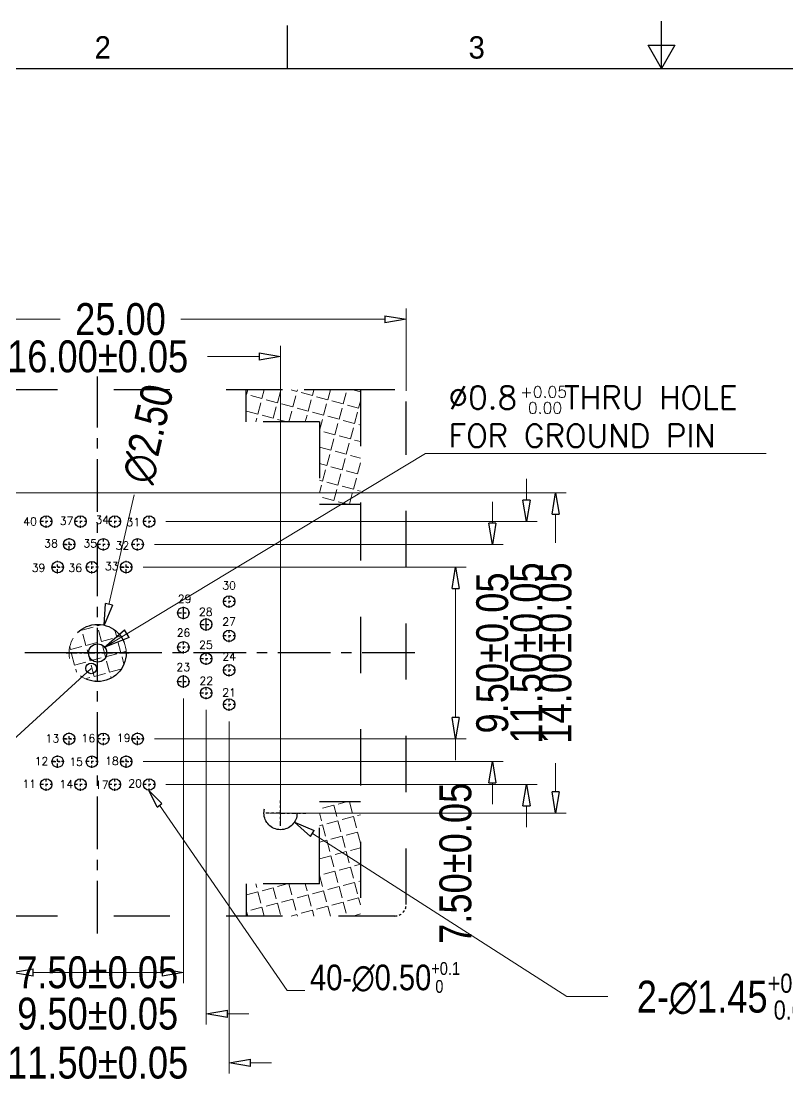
# Model space of a CAD drawing. Header units: millimetres. Extents: x 1756 to 1863, y -828 to -753.
# Drawn here: x 1781.36 to 1814.89, y -799.47 to -753.02 of the extents above; entities that cross this region are included whole.
import ezdxf
from ezdxf.enums import TextEntityAlignment as Align

# ---------------------------------------------------------------- set-up
doc = ezdxf.new("R2010")
doc.units = ezdxf.units.MM
doc.header["$LTSCALE"] = 30.734
doc.header["$PDMODE"] = 3
doc.header["$PDSIZE"] = 8
doc.linetypes.add('CENTER', pattern=[0.6, 0.375, -0.075, 0.075, -0.075])
doc.linetypes.add('HIDDEN', pattern=[0.2, 0.1, -0.1])
doc.layers.get('0').update_dxf_attribs({"linetype": 'CONTINUOUS'})
doc.layers.get('Defpoints').update_dxf_attribs({"linetype": 'CONTINUOUS'})
for name, color, linetype in [('DEFAULT_2', 8, 'HIDDEN'), ('DIM', 3, 'CONTINUOUS'), ('TuKuang', 7, 'CONTINUOUS')]:
    doc.layers.add(name, color=color, linetype=linetype)
doc.layers.add('from', color=7, linetype='CONTINUOUS', lineweight=13)
doc.styles.add('1', font='romans.shx', dxfattribs={"height": 2.5})
doc.styles.add('ROMANS', font='romans.shx')
doc.styles.get("Standard").update_dxf_attribs({"font": 'txt', "width": 0.85})
doc.styles.add('TXT', font='txt.shx', dxfattribs={"bigfont": 'gbcbig.shx'})
doc.dimstyles.get("Standard").update_dxf_attribs({"dimscale": 0.97, "dimtxt": 2, "dimasz": 1.2, "dimexe": 0.5, "dimexo": 0.5, "dimgap": 0.5, "dimtad": 0, "dimtoh": 1, "dimzin": 1, "dimdsep": 46, "dimtxsty": 'Standard', "dimblk": 'CLOSEDBLANK', "dimcen": 0.5, "dimclrd": 3, "dimclre": 3, "dimclrt": 4, "dimadec": 0, "dimazin": 0, "dimtp": 0.05, "dimtm": 0.05, "dimtfac": 1, "dimtofl": 0, "dimtmove": 0, "dimatfit": 3, "dimldrblk": 'CLOSEDBLANK', "dimfxl": 1, "dimtolj": 1, "dimtzin": 0, "dimlwd": 5, "dimlwe": 5, "dimarcsym": 0})

# ---------------------------------------------------------------- blocks, each defined once
blk = doc.blocks.new('_CLOSEDBLANK')
at = {"color": 0, "linetype": 'ByBlock'}
for p, q in [((-1, 0.167), (0, 0)), ((-1, 0.167), (-1, -0.167)), ((0, 0), (-1, -0.167))]:
    blk.add_line(p, q, dxfattribs=at)
blk = doc.blocks.new('*D4')
at = {"layer": 'Defpoints', "color": 0, "linetype": 'ByBlock', "transparency": 16777216}
for p in [(1790.45, -783.165), (1778.95, -783.298), (1790.45, -798.558)]:
    blk.add_point(p, dxfattribs=at)
at = {"layer": 'DIM', "color": 3, "linetype": 'ByBlock', "lineweight": 5, "transparency": 16777216}
for p, q in [((1790.45, -783.629), (1790.45, -799.023)), ((1778.95, -783.762), (1778.95, -799.023)), ((1778.02, -798.558), (1777.09, -798.558)), ((1791.38, -798.558), (1792.31, -798.558))]:
    blk.add_line(p, q, dxfattribs=at)
at = {"layer": 'DIM', "color": 3, "linetype": 'ByBlock', "lineweight": 5, "transparency": 16777216, "xscale": 0.93, "yscale": 0.93, "zscale": 0.93}
blk.add_blockref('_CLOSEDBLANK', (1778.95, -798.558), dxfattribs=at)
at = {"layer": 'DIM', "color": 3, "linetype": 'ByBlock', "lineweight": 5, "transparency": 16777216, "xscale": 0.93, "yscale": 0.93, "zscale": 0.93, "rotation": 180}
blk.add_blockref('_CLOSEDBLANK', (1790.45, -798.558), dxfattribs=at)
at = {"layer": 'DIM', "color": 4, "linetype": 'ByBlock', "transparency": 16777216, "insert": (1784.7, -798.558), "char_height": 1.395, "attachment_point": 5}
blk.add_mtext('\\A1;11.50±0.05', dxfattribs=at)
blk = doc.blocks.new('*D5')
at = {"layer": 'Defpoints', "color": 0, "linetype": 'ByBlock', "transparency": 16777216}
for p in [(1779.95, -782.165), (1789.45, -782.665), (1789.45, -796.415)]:
    blk.add_point(p, dxfattribs=at)
at = {"layer": 'DIM', "color": 3, "linetype": 'ByBlock', "lineweight": 5, "transparency": 16777216}
for p, q in [((1779.95, -782.629), (1779.95, -796.88)), ((1789.45, -783.129), (1789.45, -796.88)), ((1779.02, -796.415), (1778.09, -796.415)), ((1790.38, -796.415), (1791.31, -796.415))]:
    blk.add_line(p, q, dxfattribs=at)
at = {"layer": 'DIM', "color": 3, "linetype": 'ByBlock', "lineweight": 5, "transparency": 16777216, "xscale": 0.93, "yscale": 0.93, "zscale": 0.93}
blk.add_blockref('_CLOSEDBLANK', (1779.95, -796.415), dxfattribs=at)
at = {"layer": 'DIM', "color": 3, "linetype": 'ByBlock', "lineweight": 5, "transparency": 16777216, "xscale": 0.93, "yscale": 0.93, "zscale": 0.93, "rotation": 180}
blk.add_blockref('_CLOSEDBLANK', (1789.45, -796.415), dxfattribs=at)
at = {"layer": 'DIM', "color": 4, "linetype": 'ByBlock', "transparency": 16777216, "insert": (1784.7, -796.415), "char_height": 1.395, "attachment_point": 5}
blk.add_mtext('\\A1;9.50±0.05', dxfattribs=at)
blk = doc.blocks.new('*D6')
at = {"layer": 'Defpoints', "color": 0, "linetype": 'ByBlock', "transparency": 16777216}
for p in [(1776.7, -767.679), (1776.7, -773.64), (1792.7, -787.64)]:
    blk.add_point(p, dxfattribs=at)
at = {"layer": 'DIM', "color": 3, "linetype": 'ByBlock', "lineweight": 5, "transparency": 16777216}
for p, q in [((1776.7, -773.175), (1776.7, -767.214)), ((1792.7, -787.175), (1792.7, -767.214)), ((1777.63, -767.679), (1779.888, -767.679)), ((1791.77, -767.679), (1789.513, -767.679))]:
    blk.add_line(p, q, dxfattribs=at)
at = {"layer": 'DIM', "color": 3, "linetype": 'ByBlock', "lineweight": 5, "transparency": 16777216, "xscale": 0.93, "yscale": 0.93, "zscale": 0.93, "rotation": 180}
blk.add_blockref('_CLOSEDBLANK', (1776.7, -767.679), dxfattribs=at)
at = {"layer": 'DIM', "color": 3, "linetype": 'ByBlock', "lineweight": 5, "transparency": 16777216, "xscale": 0.93, "yscale": 0.93, "zscale": 0.93}
blk.add_blockref('_CLOSEDBLANK', (1792.7, -767.679), dxfattribs=at)
at = {"layer": 'DIM', "color": 4, "linetype": 'ByBlock', "transparency": 16777216, "insert": (1784.7, -767.679), "char_height": 1.395, "attachment_point": 5}
blk.add_mtext('\\A1;16.00±0.05', dxfattribs=at)
blk = doc.blocks.new('*D8')
at = {"layer": 'Defpoints', "color": 0, "linetype": 'ByBlock', "transparency": 16777216}
for p in [(1773.2, -766.049), (1773.2, -769.14), (1798.2, -769.64)]:
    blk.add_point(p, dxfattribs=at)
at = {"layer": 'DIM', "color": 3, "linetype": 'ByBlock', "lineweight": 5, "transparency": 16777216}
for p, q in [((1773.2, -768.675), (1773.2, -765.585)), ((1798.2, -769.175), (1798.2, -765.585)), ((1774.13, -766.049), (1783.061, -766.049)), ((1797.27, -766.049), (1788.339, -766.049))]:
    blk.add_line(p, q, dxfattribs=at)
at = {"layer": 'DIM', "color": 3, "linetype": 'ByBlock', "lineweight": 5, "transparency": 16777216, "xscale": 0.93, "yscale": 0.93, "zscale": 0.93, "rotation": 180}
blk.add_blockref('_CLOSEDBLANK', (1773.2, -766.049), dxfattribs=at)
at = {"layer": 'DIM', "color": 3, "linetype": 'ByBlock', "lineweight": 5, "transparency": 16777216, "xscale": 0.93, "yscale": 0.93, "zscale": 0.93}
blk.add_blockref('_CLOSEDBLANK', (1798.2, -766.049), dxfattribs=at)
at = {"layer": 'DIM', "color": 4, "linetype": 'ByBlock', "transparency": 16777216, "insert": (1785.7, -766.049), "char_height": 1.395, "attachment_point": 5}
blk.add_mtext('\\A1;25.00', dxfattribs=at)
blk = doc.blocks.new('*D9')
at = {"layer": 'Defpoints', "color": 0, "linetype": 'ByBlock', "transparency": 16777216}
for p in [(1788.45, -782.165), (1780.95, -782.665), (1788.45, -794.609)]:
    blk.add_point(p, dxfattribs=at)
at = {"layer": 'DIM', "color": 3, "linetype": 'ByBlock', "lineweight": 5, "transparency": 16777216}
for p, q in [((1788.45, -782.629), (1788.45, -795.073)), ((1780.95, -783.129), (1780.95, -795.073)), ((1781.88, -794.609), (1787.52, -794.609))]:
    blk.add_line(p, q, dxfattribs=at)
at = {"layer": 'DIM', "color": 3, "linetype": 'ByBlock', "lineweight": 5, "transparency": 16777216, "xscale": 0.93, "yscale": 0.93, "zscale": 0.93, "rotation": 180}
blk.add_blockref('_CLOSEDBLANK', (1780.95, -794.609), dxfattribs=at)
at = {"layer": 'DIM', "color": 3, "linetype": 'ByBlock', "lineweight": 5, "transparency": 16777216, "xscale": 0.93, "yscale": 0.93, "zscale": 0.93}
blk.add_blockref('_CLOSEDBLANK', (1788.45, -794.609), dxfattribs=at)
at = {"layer": 'DIM', "color": 4, "linetype": 'ByBlock', "transparency": 16777216, "insert": (1784.7, -794.609), "char_height": 1.395, "attachment_point": 5}
blk.add_mtext('\\A1;7.50±0.05', dxfattribs=at)
blk = doc.blocks.new('*D10')
at = {"layer": 'Defpoints', "color": 0, "linetype": 'ByBlock', "transparency": 16777216}
for p in [(1786.725, -775.89), (1786.225, -785.39), (1801.971, -785.39)]:
    blk.add_point(p, dxfattribs=at)
at = {"layer": 'DIM', "color": 3, "linetype": 'ByBlock', "lineweight": 5, "transparency": 16777216}
for p, q in [((1801.971, -774.96), (1801.971, -774.03)), ((1787.19, -775.89), (1802.436, -775.89)), ((1786.69, -785.39), (1802.436, -785.39)), ((1801.971, -786.32), (1801.971, -787.25))]:
    blk.add_line(p, q, dxfattribs=at)
at = {"layer": 'DIM', "color": 3, "linetype": 'ByBlock', "lineweight": 5, "transparency": 16777216, "xscale": 0.93, "yscale": 0.93, "zscale": 0.93}
for p, rotation in [((1801.971, -775.89), 270), ((1801.971, -785.39), 90)]:
    blk.add_blockref('_CLOSEDBLANK', p, dxfattribs=dict(at, rotation=rotation))
at = {"layer": 'DIM', "color": 4, "linetype": 'ByBlock', "transparency": 16777216, "insert": (1801.971, -780.64), "char_height": 1.395, "attachment_point": 5, "rotation": 90}
blk.add_mtext('\\A1;9.50±0.05', dxfattribs=at)
blk = doc.blocks.new('*D11')
at = {"layer": 'Defpoints', "color": 0, "linetype": 'ByBlock', "transparency": 16777216}
for p in [(1787.225, -774.89), (1787.225, -786.39), (1803.464, -786.39)]:
    blk.add_point(p, dxfattribs=at)
at = {"layer": 'DIM', "color": 3, "linetype": 'ByBlock', "lineweight": 5, "transparency": 16777216}
for p, q in [((1803.464, -773.96), (1803.464, -773.03)), ((1787.69, -774.89), (1803.929, -774.89)), ((1787.69, -786.39), (1803.929, -786.39)), ((1803.464, -787.32), (1803.464, -788.25))]:
    blk.add_line(p, q, dxfattribs=at)
at = {"layer": 'DIM', "color": 3, "linetype": 'ByBlock', "lineweight": 5, "transparency": 16777216, "xscale": 0.93, "yscale": 0.93, "zscale": 0.93}
for p, rotation in [((1803.464, -774.89), 270), ((1803.464, -786.39), 90)]:
    blk.add_blockref('_CLOSEDBLANK', p, dxfattribs=dict(at, rotation=rotation))
at = {"layer": 'DIM', "color": 4, "linetype": 'ByBlock', "transparency": 16777216, "insert": (1803.464, -780.64), "char_height": 1.395, "attachment_point": 5, "rotation": 90}
blk.add_mtext('\\A1;11.50±0.05', dxfattribs=at)
blk = doc.blocks.new('*D12')
at = {"layer": 'Defpoints', "color": 0, "linetype": 'ByBlock', "transparency": 16777216}
for p in [(1776.7, -773.64), (1792.7, -787.64), (1804.738, -787.64)]:
    blk.add_point(p, dxfattribs=at)
at = {"layer": 'DIM', "color": 3, "linetype": 'ByBlock', "lineweight": 5, "transparency": 16777216}
for p, q in [((1777.165, -773.64), (1805.202, -773.64)), ((1804.738, -774.57), (1804.738, -775.827)), ((1804.738, -786.71), (1804.738, -785.452)), ((1793.165, -787.64), (1805.202, -787.64))]:
    blk.add_line(p, q, dxfattribs=at)
at = {"layer": 'DIM', "color": 3, "linetype": 'ByBlock', "lineweight": 5, "transparency": 16777216, "xscale": 0.93, "yscale": 0.93, "zscale": 0.93}
for p, rotation in [((1804.738, -773.64), 90), ((1804.738, -787.64), 270)]:
    blk.add_blockref('_CLOSEDBLANK', p, dxfattribs=dict(at, rotation=rotation))
at = {"layer": 'DIM', "color": 4, "linetype": 'ByBlock', "transparency": 16777216, "insert": (1804.738, -780.64), "char_height": 1.395, "attachment_point": 5, "rotation": 90}
blk.add_mtext('\\A1;14.00±0.05', dxfattribs=at)
blk = doc.blocks.new('*D13')
at = {"layer": 'Defpoints', "color": 0, "linetype": 'ByBlock', "transparency": 16777216}
for p in [(1784.982, -779.422), (1784.419, -781.857)]:
    blk.add_point(p, dxfattribs=at)
at = {"layer": 'DIM', "color": 3, "linetype": 'ByBlock', "lineweight": 5, "transparency": 16777216}
for p, q in [((1786.298, -773.727), (1785.191, -778.516)), ((1784.7, -781.105), (1784.7, -780.175)), ((1784.235, -780.64), (1785.165, -780.64))]:
    blk.add_line(p, q, dxfattribs=at)
at = {"layer": 'DIM', "color": 3, "linetype": 'ByBlock', "lineweight": 5, "transparency": 16777216, "xscale": 0.93, "yscale": 0.93, "zscale": 0.93, "rotation": 256.9840168029936}
blk.add_blockref('_CLOSEDBLANK', (1784.982, -779.422), dxfattribs=at)
at = {"layer": 'DIM', "color": 4, "linetype": 'ByBlock', "transparency": 16777216, "insert": (1786.915, -771.059), "char_height": 1.395, "attachment_point": 5, "rotation": 76.984}
blk.add_mtext('\\A1;∅2.50', dxfattribs=at)
blk = doc.blocks.new('*D14')
at = {"layer": 'Defpoints', "color": 0, "linetype": 'ByBlock', "transparency": 16777216}
for p in [(1786.225, -776.89), (1786.725, -784.39), (1800.36, -784.39)]:
    blk.add_point(p, dxfattribs=at)
at = {"layer": 'DIM', "color": 3, "linetype": 'ByBlock', "lineweight": 5, "transparency": 16777216}
for p, q in [((1786.69, -776.89), (1800.825, -776.89)), ((1800.36, -777.82), (1800.36, -783.46)), ((1787.19, -784.39), (1800.825, -784.39)), ((1800.36, -784.39), (1800.36, -785.32))]:
    blk.add_line(p, q, dxfattribs=at)
at = {"layer": 'DIM', "color": 3, "linetype": 'ByBlock', "lineweight": 5, "transparency": 16777216, "xscale": 0.93, "yscale": 0.93, "zscale": 0.93}
for p, rotation in [((1800.36, -776.89), 90), ((1800.36, -784.39), 270)]:
    blk.add_blockref('_CLOSEDBLANK', p, dxfattribs=dict(at, rotation=rotation))
at = {"layer": 'DIM', "color": 4, "linetype": 'ByBlock', "transparency": 16777216, "insert": (1800.36, -789.836), "char_height": 1.395, "attachment_point": 5, "rotation": 90}
blk.add_mtext('\\A1;7.50±0.05', dxfattribs=at)
blk = doc.blocks.new('asdf456')
at = {"color": 8}
for p, q in [((1449.218, 152.964), (1448.095, 154.929)), ((1448.095, 154.929), (1450.341, 154.929)), ((1450.341, 154.929), (1449.218, 152.964))]:
    blk.add_line(p, q, dxfattribs=at)
at = {"layer": 'TuKuang', "color": 8}
for p, q in [((1449.218, 152.964), (1449.218, 156.935)), ((1417.688, 152.964), (1417.688, 156.574)), ((1350.046, 152.964), (1548.39, 152.964))]:
    blk.add_line(p, q, dxfattribs=at)
at = {"color": 8, "char_height": 1.88441, "width": 8.30081, "attachment_point": 1, "style": '1'}
for s, insert in [('{\\f@Gulim|b0|i0|c134|p34;2}', (1401.427, 155.673)), ('{\\f@Gulim|b0|i0|c134|p34;3}', (1432.957, 155.673))]:
    blk.add_mtext(s, dxfattribs=dict(at, insert=insert))
blk = doc.blocks.new('*D15')
at = {"layer": 'Defpoints', "color": 0, "linetype": 'ByBlock', "transparency": 16777216}
for p in [(1792.09, -787.248), (1793.311, -788.031)]:
    blk.add_point(p, dxfattribs=at)
at = {"layer": 'DIM', "color": 3, "linetype": 'ByBlock', "lineweight": 5, "transparency": 16777216}
for p, q in [((1792.7, -788.105), (1792.7, -787.175)), ((1792.235, -787.64), (1793.165, -787.64)), ((1805.226, -795.665), (1794.094, -788.532)), ((1807.026, -795.665), (1805.226, -795.665))]:
    blk.add_line(p, q, dxfattribs=at)
at = {"layer": 'DIM', "color": 3, "linetype": 'ByBlock', "lineweight": 5, "transparency": 16777216, "xscale": 0.93, "yscale": 0.93, "zscale": 0.93, "rotation": 147.3529996918148}
blk.add_blockref('_CLOSEDBLANK', (1793.311, -788.031), dxfattribs=at)
at = {"layer": 'DIM', "color": 4, "linetype": 'ByBlock', "transparency": 16777216, "insert": (1812.352, -795.665), "char_height": 1.395, "attachment_point": 5}
blk.add_mtext('\\A1;2-∅1.45{\\H0.837000;\\S+0.05^  0.00;}', dxfattribs=at)

msp = doc.modelspace()

# ---------------------------------------------------------------- hatches: boundary and pattern name
at = {"linetype": 'HIDDEN', "lineweight": 9, "ltscale": 0.3}
h = msp.add_hatch(dxfattribs=at)
h.set_pattern_fill('ANGLE', color=8, scale=0.1, angle=15, style=0)
h.set_pattern_definition([(165, (3721.3803, -1184.5634), (0.1807851, 0.6746992), [0.508, -0.1905]), (75, (3721.3803, -1184.5634), (0.6746992, -0.1807851), [0.508, -0.1905])])
h.paths.add_polyline_path([(1794.4, -770.54), (1794.4, -774.14), (1796.2, -774.14), (1796.2, -769.14), (1791.2, -769.14), (1791.2, -770.54)])
edge = h.paths.add_edge_path(flags=17)
edge.add_line((1794.4, -770.54), (1794.4, -774.14))
h = msp.add_hatch(dxfattribs=at)
h.set_pattern_fill('ANGLE', color=8, scale=0.1, angle=15, style=0)
h.set_pattern_definition([(15, (628.98046, -800.59424), (-0.1807851, 0.6746992), [0.508, -0.1905]), (105, (628.98046, -800.59424), (-0.6746992, -0.1807851), [0.508, -0.1905])])
edge = h.paths.add_edge_path()
edge.add_arc((1784.7, -780.64), 1.25, 0, 360)
h = msp.add_hatch(dxfattribs=at)
h.set_pattern_fill('ANGLE', color=8, scale=0.1, angle=15, style=0)
h.set_pattern_definition([(195, (3721.3803, -376.71575), (0.1807851, -0.6746992), [0.508, -0.1905]), (285, (3721.3803, -376.71575), (0.6746992, 0.1807851), [0.508, -0.1905])])
h.paths.add_polyline_path([(1794.4, -790.74), (1794.4, -787.14), (1796.2, -787.14), (1796.2, -792.14), (1791.2, -792.14), (1791.2, -790.74)])
edge = h.paths.add_edge_path(flags=17)
edge.add_line((1794.4, -790.74), (1794.4, -787.14))

# ---------------------------------------------------------------- linework, layer by layer
at = {"color": 1, "linetype": 'CENTER', "ltscale": 0.2}
for p, q in [((1784.7, -792.908), (1784.7, -768.548)), ((1798.575, -780.64), (1772.185, -780.64))]:
    msp.add_line(p, q, dxfattribs=at)
at = {"color": 1, "linetype": 'CENTER', "ltscale": 0.008264}
for p, q in [((1782.45, -775.165), (1782.45, -774.615)), ((1782.45, -775.165), (1782.45, -774.615)), ((1782.45, -775.165), (1782.45, -774.615)), ((1783.95, -775.165), (1783.95, -774.615)), ((1783.95, -775.165), (1783.95, -774.615)), ((1783.95, -775.165), (1783.95, -774.615)), ((1785.45, -775.165), (1785.45, -774.615)), ((1785.45, -775.165), (1785.45, -774.615)), ((1785.45, -775.165), (1785.45, -774.615)), ((1786.95, -775.165), (1786.95, -774.615)), ((1786.95, -775.165), (1786.95, -774.615)), ((1786.95, -775.165), (1786.95, -774.615)), ((1782.725, -774.89), (1782.175, -774.89)), ((1782.725, -774.89), (1782.175, -774.89)), ((1782.725, -774.89), (1782.175, -774.89)), ((1784.225, -774.89), (1783.675, -774.89)), ((1784.225, -774.89), (1783.675, -774.89)), ((1784.225, -774.89), (1783.675, -774.89)), ((1785.725, -774.89), (1785.175, -774.89)), ((1785.725, -774.89), (1785.175, -774.89)), ((1785.725, -774.89), (1785.175, -774.89)), ((1787.225, -774.89), (1786.675, -774.89)), ((1787.225, -774.89), (1786.675, -774.89)), ((1787.225, -774.89), (1786.675, -774.89)), ((1784.95, -776.165), (1784.95, -775.615)), ((1784.95, -776.165), (1784.95, -775.615)), ((1784.95, -776.165), (1784.95, -775.615)), ((1786.45, -776.165), (1786.45, -775.615)), ((1786.45, -776.165), (1786.45, -775.615)), ((1786.45, -776.165), (1786.45, -775.615)), ((1783.725, -775.89), (1783.175, -775.89)), ((1783.725, -775.89), (1783.175, -775.89)), ((1783.725, -775.89), (1783.175, -775.89)), ((1785.225, -775.89), (1784.675, -775.89)), ((1785.225, -775.89), (1784.675, -775.89)), ((1785.225, -775.89), (1784.675, -775.89)), ((1786.725, -775.89), (1786.175, -775.89)), ((1786.725, -775.89), (1786.175, -775.89)), ((1786.725, -775.89), (1786.175, -775.89)), ((1784.45, -777.165), (1784.45, -776.615)), ((1784.45, -777.165), (1784.45, -776.615)), ((1784.45, -777.165), (1784.45, -776.615)), ((1783.225, -776.89), (1782.675, -776.89)), ((1783.225, -776.89), (1782.675, -776.89)), ((1783.225, -776.89), (1782.675, -776.89)), ((1784.725, -776.89), (1784.175, -776.89)), ((1784.725, -776.89), (1784.175, -776.89)), ((1784.725, -776.89), (1784.175, -776.89)), ((1786.225, -776.89), (1785.675, -776.89)), ((1786.225, -776.89), (1785.675, -776.89)), ((1786.225, -776.89), (1785.675, -776.89)), ((1790.725, -778.39), (1790.175, -778.39)), ((1790.725, -778.39), (1790.175, -778.39)), ((1790.725, -778.39), (1790.175, -778.39)), ((1790.45, -778.665), (1790.45, -778.115)), ((1790.45, -778.665), (1790.45, -778.115)), ((1790.45, -778.665), (1790.45, -778.115)), ((1788.45, -779.165), (1788.45, -778.615)), ((1788.45, -779.165), (1788.45, -778.615)), ((1788.45, -779.165), (1788.45, -778.615)), ((1789.45, -779.665), (1789.45, -779.115)), ((1789.45, -779.665), (1789.45, -779.115)), ((1789.45, -779.665), (1789.45, -779.115)), ((1790.725, -779.89), (1790.175, -779.89)), ((1790.725, -779.89), (1790.175, -779.89)), ((1790.725, -779.89), (1790.175, -779.89)), ((1790.45, -780.165), (1790.45, -779.615)), ((1790.45, -780.165), (1790.45, -779.615)), ((1790.45, -780.165), (1790.45, -779.615)), ((1788.725, -780.39), (1788.175, -780.39)), ((1788.725, -780.39), (1788.175, -780.39)), ((1788.725, -780.39), (1788.175, -780.39)), ((1788.45, -780.665), (1788.45, -780.115)), ((1788.45, -780.665), (1788.45, -780.115)), ((1788.45, -780.665), (1788.45, -780.115)), ((1789.725, -780.89), (1789.175, -780.89)), ((1789.725, -780.89), (1789.175, -780.89)), ((1789.725, -780.89), (1789.175, -780.89)), ((1789.725, -780.89), (1789.175, -780.89)), ((1789.725, -780.89), (1789.175, -780.89)), ((1789.725, -780.89), (1789.175, -780.89)), ((1789.45, -781.165), (1789.45, -780.615)), ((1789.45, -781.165), (1789.45, -780.615)), ((1789.45, -781.165), (1789.45, -780.615)), ((1789.45, -781.165), (1789.45, -780.615)), ((1789.45, -781.165), (1789.45, -780.615)), ((1789.45, -781.165), (1789.45, -780.615)), ((1790.45, -781.665), (1790.45, -781.115)), ((1790.45, -781.665), (1790.45, -781.115)), ((1790.45, -781.665), (1790.45, -781.115)), ((1788.45, -782.165), (1788.45, -781.615)), ((1788.45, -782.165), (1788.45, -781.615)), ((1788.45, -782.165), (1788.45, -781.615)), ((1790.725, -781.39), (1790.175, -781.39)), ((1790.725, -781.39), (1790.175, -781.39)), ((1790.725, -781.39), (1790.175, -781.39)), ((1789.45, -782.665), (1789.45, -782.115)), ((1789.45, -782.665), (1789.45, -782.115)), ((1789.45, -782.665), (1789.45, -782.115)), ((1789.725, -782.39), (1789.175, -782.39)), ((1789.725, -782.39), (1789.175, -782.39)), ((1789.725, -782.39), (1789.175, -782.39)), ((1790.45, -783.165), (1790.45, -782.615)), ((1790.45, -783.165), (1790.45, -782.615)), ((1790.45, -783.165), (1790.45, -782.615)), ((1790.725, -782.89), (1790.175, -782.89)), ((1790.725, -782.89), (1790.175, -782.89)), ((1790.725, -782.89), (1790.175, -782.89)), ((1784.95, -784.665), (1784.95, -784.115)), ((1783.725, -784.39), (1783.175, -784.39)), ((1785.225, -784.39), (1784.675, -784.39)), ((1786.725, -784.39), (1786.175, -784.39)), ((1783.225, -785.39), (1782.675, -785.39)), ((1783.225, -785.39), (1782.675, -785.39)), ((1784.725, -785.39), (1784.175, -785.39)), ((1784.725, -785.39), (1784.175, -785.39)), ((1784.45, -785.665), (1784.45, -785.115)), ((1784.45, -785.665), (1784.45, -785.115)), ((1786.225, -785.39), (1785.675, -785.39)), ((1786.225, -785.39), (1785.675, -785.39)), ((1782.725, -786.39), (1782.175, -786.39)), ((1782.725, -786.39), (1782.175, -786.39)), ((1782.45, -786.665), (1782.45, -786.115)), ((1782.45, -786.665), (1782.45, -786.115)), ((1784.225, -786.39), (1783.675, -786.39)), ((1784.225, -786.39), (1783.675, -786.39)), ((1783.95, -786.665), (1783.95, -786.115)), ((1783.95, -786.665), (1783.95, -786.115)), ((1785.725, -786.39), (1785.175, -786.39)), ((1785.725, -786.39), (1785.175, -786.39)), ((1785.45, -786.665), (1785.45, -786.115)), ((1785.45, -786.665), (1785.45, -786.115)), ((1787.225, -786.39), (1786.675, -786.39)), ((1787.225, -786.39), (1786.675, -786.39)), ((1786.95, -786.665), (1786.95, -786.115)), ((1786.95, -786.665), (1786.95, -786.115))]:
    msp.add_line(p, q, dxfattribs=at)
at = {"color": 1, "linetype": 'CENTER', "ltscale": 0.016529}
for p, q in [((1783.45, -776.165), (1783.45, -775.615)), ((1783.45, -776.165), (1783.45, -775.615)), ((1783.45, -776.165), (1783.45, -775.615)), ((1783.175, -775.89), (1783.725, -775.89)), ((1783.175, -775.89), (1783.725, -775.89)), ((1783.175, -775.89), (1783.725, -775.89)), ((1782.95, -777.165), (1782.95, -776.615)), ((1782.95, -777.165), (1782.95, -776.615)), ((1782.95, -777.165), (1782.95, -776.615)), ((1782.95, -777.165), (1782.95, -776.615)), ((1782.95, -777.165), (1782.95, -776.615)), ((1785.95, -777.165), (1785.95, -776.615)), ((1785.95, -777.165), (1785.95, -776.615)), ((1785.95, -777.165), (1785.95, -776.615)), ((1785.95, -777.165), (1785.95, -776.615)), ((1782.675, -776.89), (1783.225, -776.89)), ((1782.675, -776.89), (1783.225, -776.89)), ((1782.675, -776.89), (1783.225, -776.89)), ((1782.675, -776.89), (1783.225, -776.89)), ((1782.675, -776.89), (1783.225, -776.89)), ((1785.675, -776.89), (1786.225, -776.89)), ((1785.675, -776.89), (1786.225, -776.89)), ((1785.675, -776.89), (1786.225, -776.89)), ((1785.675, -776.89), (1786.225, -776.89)), ((1788.175, -778.89), (1788.725, -778.89)), ((1788.45, -779.165), (1788.45, -778.615)), ((1789.175, -779.39), (1789.725, -779.39)), ((1789.175, -779.39), (1789.725, -779.39)), ((1789.45, -779.665), (1789.45, -779.115)), ((1789.45, -779.665), (1789.45, -779.115)), ((1788.45, -782.165), (1788.45, -781.615)), ((1788.45, -782.165), (1788.45, -781.615)), ((1788.45, -782.165), (1788.45, -781.615)), ((1788.45, -782.165), (1788.45, -781.615)), ((1788.45, -782.165), (1788.45, -781.615)), ((1788.45, -782.165), (1788.45, -781.615)), ((1788.45, -782.165), (1788.45, -781.615)), ((1788.45, -782.165), (1788.45, -781.615)), ((1788.175, -781.89), (1788.725, -781.89)), ((1788.175, -781.89), (1788.725, -781.89)), ((1788.175, -781.89), (1788.725, -781.89)), ((1788.175, -781.89), (1788.725, -781.89)), ((1788.175, -781.89), (1788.725, -781.89)), ((1788.175, -781.89), (1788.725, -781.89)), ((1788.175, -781.89), (1788.725, -781.89)), ((1788.175, -781.89), (1788.725, -781.89)), ((1783.45, -784.665), (1783.45, -784.115)), ((1783.45, -784.665), (1783.45, -784.115)), ((1783.45, -784.665), (1783.45, -784.115)), ((1783.45, -784.665), (1783.45, -784.115)), ((1783.45, -784.665), (1783.45, -784.115)), ((1783.45, -784.665), (1783.45, -784.115)), ((1783.45, -784.665), (1783.45, -784.115)), ((1783.45, -784.665), (1783.45, -784.115)), ((1783.45, -784.665), (1783.45, -784.115)), ((1783.45, -784.665), (1783.45, -784.115)), ((1786.45, -784.665), (1786.45, -784.115)), ((1783.175, -784.39), (1783.725, -784.39)), ((1783.175, -784.39), (1783.725, -784.39)), ((1783.175, -784.39), (1783.725, -784.39)), ((1783.175, -784.39), (1783.725, -784.39)), ((1783.175, -784.39), (1783.725, -784.39)), ((1783.175, -784.39), (1783.725, -784.39)), ((1783.175, -784.39), (1783.725, -784.39)), ((1783.175, -784.39), (1783.725, -784.39)), ((1783.175, -784.39), (1783.725, -784.39)), ((1783.175, -784.39), (1783.725, -784.39)), ((1786.175, -784.39), (1786.725, -784.39)), ((1782.675, -785.39), (1783.225, -785.39)), ((1782.675, -785.39), (1783.225, -785.39)), ((1782.675, -785.39), (1783.225, -785.39)), ((1782.675, -785.39), (1783.225, -785.39)), ((1782.675, -785.39), (1783.225, -785.39)), ((1782.675, -785.39), (1783.225, -785.39)), ((1782.675, -785.39), (1783.225, -785.39)), ((1782.675, -785.39), (1783.225, -785.39)), ((1782.675, -785.39), (1783.225, -785.39)), ((1782.95, -785.665), (1782.95, -785.115)), ((1782.95, -785.665), (1782.95, -785.115)), ((1782.95, -785.665), (1782.95, -785.115)), ((1782.95, -785.665), (1782.95, -785.115)), ((1782.95, -785.665), (1782.95, -785.115)), ((1782.95, -785.665), (1782.95, -785.115)), ((1782.95, -785.665), (1782.95, -785.115)), ((1782.95, -785.665), (1782.95, -785.115)), ((1782.95, -785.665), (1782.95, -785.115)), ((1785.675, -785.39), (1786.225, -785.39)), ((1785.675, -785.39), (1786.225, -785.39)), ((1785.675, -785.39), (1786.225, -785.39)), ((1785.675, -785.39), (1786.225, -785.39)), ((1785.675, -785.39), (1786.225, -785.39)), ((1785.675, -785.39), (1786.225, -785.39)), ((1785.675, -785.39), (1786.225, -785.39)), ((1785.675, -785.39), (1786.225, -785.39)), ((1785.675, -785.39), (1786.225, -785.39)), ((1785.675, -785.39), (1786.225, -785.39)), ((1785.675, -785.39), (1786.225, -785.39)), ((1785.95, -785.665), (1785.95, -785.115)), ((1785.95, -785.665), (1785.95, -785.115)), ((1785.95, -785.665), (1785.95, -785.115)), ((1785.95, -785.665), (1785.95, -785.115)), ((1785.95, -785.665), (1785.95, -785.115)), ((1785.95, -785.665), (1785.95, -785.115)), ((1785.95, -785.665), (1785.95, -785.115)), ((1785.95, -785.665), (1785.95, -785.115)), ((1785.95, -785.665), (1785.95, -785.115)), ((1785.95, -785.665), (1785.95, -785.115)), ((1785.95, -785.665), (1785.95, -785.115)), ((1792.7, -788.19), (1792.7, -787.09)), ((1792.7, -787.64), (1792.063, -787.64)), ((1792.7, -787.64), (1793.81, -787.64))]:
    msp.add_line(p, q, dxfattribs=at)
at = {"color": 1, "linetype": 'CENTER', "ltscale": 1.27}
msp.add_line((1786.075, -780.64), (1783.325, -780.64), dxfattribs=at)
at = {"color": 1, "linetype": 'CENTER', "ltscale": 0.041322}
msp.add_line((1783.325, -780.64), (1786.075, -780.64), dxfattribs=at)
msp.add_line((1784.7, -780.64), (1783.814, -780.64))
at = {"color": 0, "linetype": 'ByBlock'}
msp.add_line((1784.415, -781.313), (1766.972, -797.265), dxfattribs=at)
at = {"color": 3, "linetype": 'ByBlock', "lineweight": 5}
for p, q in [((1792.989, -795.402), (1787.406, -787.298)), ((1793.769, -795.402), (1792.989, -795.402))]:
    msp.add_line(p, q, dxfattribs=at)
at = {"color": 3, "lineweight": 5}
for p, q in [((1792.7, -788.065), (1792.7, -787.215)), ((1792.275, -787.64), (1793.125, -787.64))]:
    msp.add_line(p, q, dxfattribs=at)
at = {"color": 0}
for centre in [(1782.45, -774.89), (1783.95, -774.89), (1785.45, -774.89), (1786.95, -774.89), (1783.45, -775.89), (1784.95, -775.89), (1786.45, -775.89), (1782.95, -776.89), (1784.45, -776.89), (1785.95, -776.89), (1790.45, -778.39), (1788.45, -778.89), (1789.45, -779.39), (1790.45, -779.89), (1788.45, -780.39), (1789.45, -780.89), (1789.45, -780.89), (1790.45, -781.39), (1788.45, -781.89), (1789.45, -782.39), (1790.45, -782.89), (1783.45, -784.39), (1784.95, -784.39), (1786.45, -784.39), (1782.95, -785.39), (1784.45, -785.39), (1785.95, -785.39), (1782.45, -786.39), (1783.95, -786.39), (1785.45, -786.39), (1786.95, -786.39)]:
    msp.add_circle(centre, 0.25, dxfattribs=at)
at = {"color": 8, "linetype": 'HIDDEN', "lineweight": 9, "ltscale": 0.3}
msp.add_circle((1784.7, -780.64), 1.25, dxfattribs=at)
at = {"color": 0, "linetype": 'ByBlock'}
for centre, radius in [((1784.7, -780.64), 0.4), ((1784.415, -781.313), 0.233)]:
    msp.add_circle(centre, radius, dxfattribs=at)
at = {"color": 8, "linetype": 'HIDDEN', "ltscale": 0.02}
msp.add_arc((1797.7, -791.64), 0.5, 270, 360, dxfattribs=at)
at = {"layer": 'DEFAULT_2', "ltscale": 0.8}
for p, q in [((1797.7, -769.14), (1773.2, -769.14)), ((1796.2, -769.14), (1791.2, -769.14)), ((1791.2, -770.54), (1791.2, -769.14)), ((1796.2, -769.14), (1796.2, -774.14)), ((1798.2, -791.64), (1798.2, -769.64)), ((1794.4, -770.54), (1791.2, -770.54)), ((1794.4, -770.54), (1794.4, -774.14)), ((1794.4, -774.14), (1796.2, -774.14)), ((1796.2, -774.14), (1796.2, -792.14)), ((1794.4, -790.74), (1794.4, -787.14)), ((1794.4, -787.14), (1796.2, -787.14)), ((1794.4, -790.74), (1791.2, -790.74)), ((1791.2, -790.74), (1791.2, -792.14)), ((1797.7, -792.14), (1773.2, -792.14))]:
    msp.add_line(p, q, dxfattribs=at)
for centre, radius in [((1784.7, -780.64), 1.25), ((1792.7, -787.64), 0.725)]:
    msp.add_circle(centre, radius, dxfattribs=at)

# ---------------------------------------------------------------- block references
at = {"xscale": 0.518942464007705, "yscale": 0.518942464007705, "zscale": 0.518942464007705}
msp.add_blockref('asdf456', (1057.306, -834.459), dxfattribs=at)
at = {"color": 3, "linetype": 'ByBlock', "lineweight": 5, "xscale": 0.779999999999957, "yscale": 0.779999999999957, "zscale": 0.779999999999957, "rotation": 125.7518810131382}
msp.add_blockref('_CLOSEDBLANK', (1786.95, -786.665), dxfattribs=at)

# ---------------------------------------------------------------- texts
at = {"color": 0, "linetype": 'ByBlock', "char_height": 1, "attachment_point": 1, "style": 'ROMANS'}
for s, insert, width in [('%%C0.8   THRU HOLE FOR GROUND PIN', (1800.049, -768.974), 16.1594), ('\\A1;{\\H0.5x;\\S+0.05^  0.00;}', (1803.18, -768.974), 10.4663)]:
    msp.add_mtext(s, dxfattribs=dict(at, insert=insert, width=width))
at = {"color": 4, "linetype": 'ByBlock', "insert": (1797.272, -794.826), "char_height": 1.12, "attachment_point": 5}
msp.add_mtext('\\A1;40-∅0.50{\\H0.5x;\\S+0.1^  0;}', dxfattribs=at)
at = {"layer": 'from', "color": 6, "linetype": 'ByBlock', "style": 'TXT'}
for s, p in [('40', (1781.743, -774.89)), ('37', (1783.341, -774.869)), ('34', (1784.901, -774.814)), ('31', (1786.259, -774.916)), ('38', (1782.658, -775.847)), ('35', (1784.375, -775.847)), ('32', (1785.785, -775.945)), ('33', (1785.317, -776.844)), ('39', (1782.113, -776.917)), ('36', (1783.719, -776.917)), ('30', (1790.453, -777.689)), ('29', (1788.503, -778.274)), ('28', (1789.432, -778.838)), ('27', (1790.453, -779.27)), ('26', (1788.456, -779.75)), ('25', (1789.437, -780.286)), ('24', (1790.455, -780.787)), ('23', (1788.448, -781.258)), ('22', (1789.452, -781.854)), ('21', (1790.452, -782.367)), ('13', (1782.718, -784.374)), ('16', (1784.291, -784.365)), ('19', (1785.837, -784.356)), ('12', (1782.242, -785.37)), ('15', (1783.76, -785.397)), ('18', (1785.324, -785.361)), ('11', (1781.703, -786.366)), ('14', (1783.331, -786.375)), ('17', (1784.876, -786.403)), ('20', (1786.34, -786.339))]:
    msp.add_text(s, height=0.35, dxfattribs=at).set_placement(p, align=Align.MIDDLE)

# ---------------------------------------------------------------- dimensions: what is measured, and where the dimension line sits
at = {"layer": 'DIM', "color": 0, "linetype": 'ByBlock'}
for base, p1, p2, override, picture, middle in [((1773.2, -766.049), (1798.2, -769.64), (1773.2, -769.14), {"dimscale": 0.93, "dimtxt": 1.5, "dimasz": 1, "dimexe": 0.49975, "dimexo": 0.49975, "dimgap": 0.49975, "dimtoh": 0}, '*D8', (1785.7, -766.049)), ((1776.7, -767.679), (1792.7, -787.64), (1776.7, -773.64), {"dimscale": 0.93, "dimtxt": 1.5, "dimasz": 1, "dimexe": 0.49975, "dimexo": 0.49975, "dimgap": 0.49975, "dimtoh": 0, "dimtol": 1}, '*D6', (1784.7, -767.679)), ((1789.45, -796.415), (1779.95, -782.165), (1789.45, -782.665), {"dimscale": 0.93, "dimtxt": 1.5, "dimasz": 1, "dimexe": 0.49975, "dimexo": 0.49975, "dimgap": 0.49975, "dimtoh": 0, "dimtol": 1}, '*D5', (1784.7, -796.415)), ((1790.45, -798.558), (1778.95, -783.298), (1790.45, -783.165), {"dimscale": 0.93, "dimtxt": 1.5, "dimasz": 1, "dimexe": 0.49975, "dimexo": 0.49975, "dimgap": 0.49975, "dimtoh": 0, "dimtol": 1}, '*D4', (1784.7, -798.558))]:
    dim = msp.add_linear_dim(base=base, p1=p1, p2=p2, dimstyle='Standard', override=override, dxfattribs=at)
    dim.commit()
    dim.dimension.update_dxf_attribs({"geometry": picture, "text_midpoint": middle})
dim = msp.add_diameter_dim_2p(p1=(1784.419, -781.857), p2=(1784.982, -779.422), dimstyle='Standard', override={"dimscale": 0.93, "dimtxt": 1.5, "dimasz": 1, "dimexe": 0.49975, "dimexo": 0.49975, "dimgap": 0.49975, "dimtoh": 0}, dxfattribs=at)
dim.commit()
dim.dimension.update_dxf_attribs({"geometry": '*D13', "text_midpoint": (1786.915, -771.059), "dimtype": 131})
for base, p1, p2, picture, middle in [((1803.464, -786.39), (1787.225, -774.89), (1787.225, -786.39), '*D11', (1803.464, -780.64)), ((1804.738, -787.64), (1776.7, -773.64), (1792.7, -787.64), '*D12', (1804.738, -780.64)), ((1801.971, -785.39), (1786.725, -775.89), (1786.225, -785.39), '*D10', (1801.971, -780.64)), ((1800.36, -784.39), (1786.225, -776.89), (1786.725, -784.39), '*D14', (1800.36, -789.836))]:
    dim = msp.add_linear_dim(base=base, p1=p1, p2=p2, angle=90, dimstyle='Standard', override={"dimscale": 0.93, "dimtxt": 1.5, "dimasz": 1, "dimexe": 0.49975, "dimexo": 0.49975, "dimgap": 0.49975, "dimtoh": 0, "dimtol": 1}, dxfattribs=at)
    dim.commit()
    dim.dimension.update_dxf_attribs({"geometry": picture, "text_midpoint": middle})
dim = msp.add_linear_dim(base=(1788.45, -794.609), p1=(1780.95, -782.665), p2=(1788.45, -782.165), dimstyle='Standard', override={"dimscale": 0.93, "dimtxt": 1.5, "dimasz": 1, "dimexe": 0.49975, "dimexo": 0.49975, "dimgap": 0.49975, "dimtoh": 0, "dimtol": 1}, dxfattribs=at)
dim.commit()
dim.dimension.update_dxf_attribs({"geometry": '*D9', "text_midpoint": (1784.7, -794.609), "dimtype": 128})
dim = msp.add_diameter_dim_2p(p1=(1792.09, -787.248), p2=(1793.311, -788.031), text='2-<>', dimstyle='Standard', override={"dimscale": 0.93, "dimtxt": 1.5, "dimasz": 1, "dimexe": 0.49975, "dimexo": 0.49975, "dimgap": 0.49975, "dimtih": 1, "dimtol": 1, "dimlim": 0, "dimtp": 0.05, "dimtm": 0, "dimtfac": 0.6, "dimtdec": 2, "dimtolj": 1}, dxfattribs=at)
dim.commit()
dim.dimension.update_dxf_attribs({"geometry": '*D15', "text_midpoint": (1812.352, -795.665), "dimtype": 131})

# ---------------------------------------------------------------- leaders
at = {"color": 0, "linetype": 'ByBlock'}
msp.add_leader([(1784.985, -780.395), (1799.045, -771.916), (1813.95, -771.916)], dimstyle='Standard', override={"dimgap": 0.5, "dimtad": 0}, dxfattribs=at)

doc.saveas('drawing.dxf')
